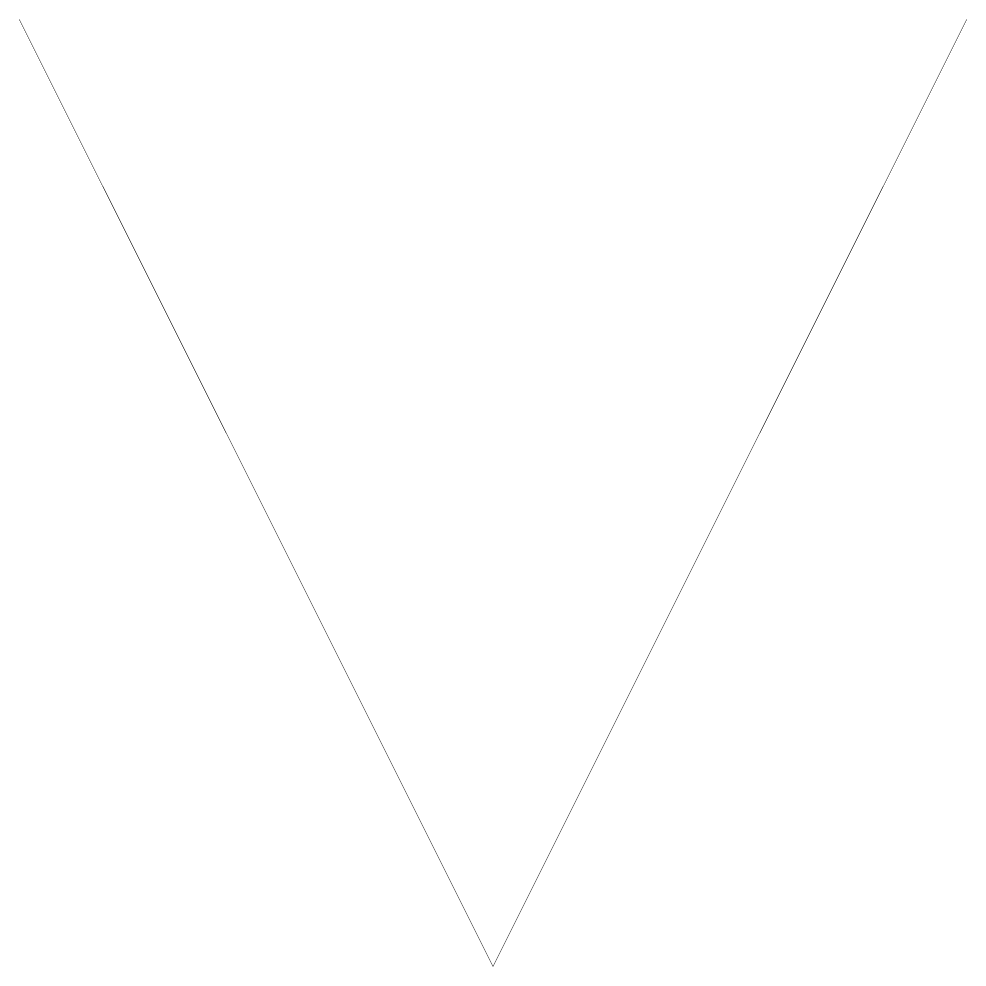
# Model space of a CAD drawing. Extents: x 0 to 4, y 0 to 4.
import ezdxf

# ---------------------------------------------------------------- set-up
doc = ezdxf.new("R2010")
doc.units = 0
doc.header["$MEASUREMENT"] = 0
doc.layers.get('0').update_dxf_attribs({"linetype": 'CONTINUOUS'})

msp = doc.modelspace()

# ---------------------------------------------------------------- linework, layer by layer
msp.add_lwpolyline([(4, 4, 0, 0, 0), (0, 4, 0.002, 0.002, 0), (2, 0, 0.002, 0.002, 0)], format="xyseb", close=True)
msp.add_solid([(0, 4), (4, 4), (2, 0), (0, 4)])

doc.saveas('drawing.dxf')
